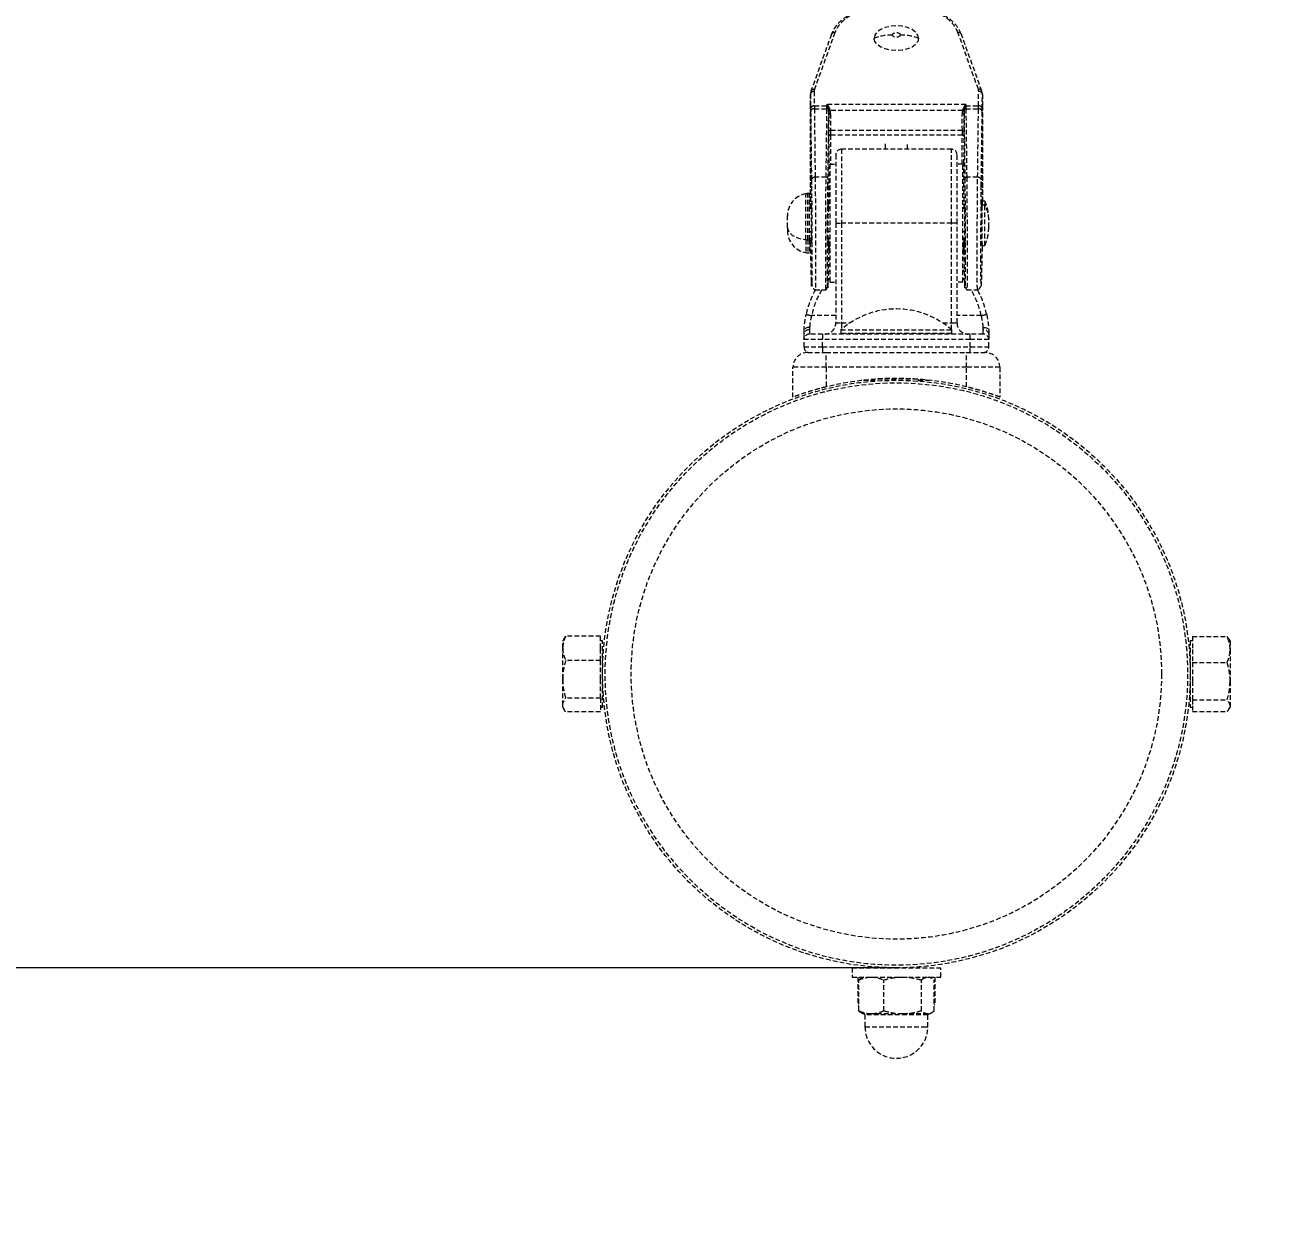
# Model space of a CAD drawing. Header units: millimetres. Extents: x -4197 to 3701, y -3900 to 3375.
# Drawn here: x -37.1 to 300.4, y -1605.7 to -1278.5 of the extents above; entities that cross this region are included whole.
import ezdxf

# ---------------------------------------------------------------- set-up
doc = ezdxf.new("R2010")
doc.units = ezdxf.units.MM
doc.linetypes.add('HIDDEN', pattern=[1.905, 1.27, -0.635])
for name, color, linetype in [('DIKOM_ЗОНА', 80, 'Continuous'), ('DIKOM_ОБЪЕКТ', 7, 'Continuous'), ('DIKOM_РАЗМЕР_ЗОНА', 7, 'Continuous'), ('DIKOM_РАЗМЕР_ОБЪЕКТА', 7, 'Continuous')]:
    doc.layers.add(name, color=color, linetype=linetype)
doc.styles.add('style1', font='arialbd.ttf', dxfattribs={"width": 0.8})
doc.dimstyles.new('1-50', dxfattribs={"dimtxt": 300, "dimasz": 200, "dimexe": 100, "dimexo": 0, "dimgap": 100, "dimtad": 1, "dimtxsty": 'style1', "dimcen": 200, "dimclrd": 7, "dimclre": 7, "dimclrt": 7, "dimadec": 1, "dimazin": 2, "dimtfac": 1, "dimtmove": 0, "dimatfit": 2, "dimfxl": 0, "dimlwd": 25, "dimlwe": 18, "dimarcsym": 0})

# ---------------------------------------------------------------- blocks, each defined once
blk = doc.blocks.new('*D0')
at = {"layer": 'Defpoints', "color": 0, "transparency": 16777216}
for p in [(-3303.28, 145.88), (3700.72, 145.88), (-3303.28, -3799.98)]:
    blk.add_point(p, dxfattribs=at)
at = {"layer": 'DIKOM_РАЗМЕР_ЗОНА', "color": 7, "lineweight": 18, "transparency": 16777216}
for p, q in [((-3303.28, 145.88), (-3303.28, -3899.98)), ((3700.72, 145.88), (3700.72, -3899.98))]:
    blk.add_line(p, q, dxfattribs=at)
at = {"layer": 'DIKOM_РАЗМЕР_ЗОНА', "color": 7, "lineweight": 25, "transparency": 16777216}
blk.add_line((3500.72, -3799.98), (-3103.28, -3799.98), dxfattribs=at)
at = {"layer": 'DIKOM_РАЗМЕР_ЗОНА', "color": 7, "transparency": 16777216}
for points in [[(-3103.28, -3766.65), (-3103.28, -3833.31), (-3303.28, -3799.98)], [(3500.72, -3766.65), (3500.72, -3833.31), (3700.72, -3799.98)]]:
    blk.add_solid(points, dxfattribs=at)
at = {"layer": 'DIKOM_РАЗМЕР_ЗОНА', "color": 7, "transparency": 16777216, "insert": (198.72, -3521.28), "char_height": 300, "attachment_point": 5, "style": 'style1'}
blk.add_mtext('{\\fArial|b0|i0|c204|p34;\\H1.16667x;7005}', dxfattribs=at)
blk = doc.blocks.new('*D1')
at = {"layer": 'Defpoints', "color": 0, "transparency": 16777216}
for p in [(-283.75, 193.76), (681.19, 193.76), (-283.75, -2258.89)]:
    blk.add_point(p, dxfattribs=at)
at = {"layer": 'DIKOM_РАЗМЕР_ОБЪЕКТА', "color": 7, "lineweight": 18, "transparency": 16777216}
for p, q in [((-283.75, 193.76), (-283.75, -2358.89)), ((681.19, 193.76), (681.19, -2358.89))]:
    blk.add_line(p, q, dxfattribs=at)
at = {"layer": 'DIKOM_РАЗМЕР_ОБЪЕКТА', "color": 7, "lineweight": 25, "transparency": 16777216}
blk.add_line((481.19, -2258.89), (-83.75, -2258.89), dxfattribs=at)
at = {"layer": 'DIKOM_РАЗМЕР_ОБЪЕКТА', "color": 7, "transparency": 16777216}
for points in [[(-83.75, -2225.56), (-83.75, -2292.22), (-283.75, -2258.89)], [(481.19, -2225.56), (481.19, -2292.22), (681.19, -2258.89)]]:
    blk.add_solid(points, dxfattribs=at)
at = {"layer": 'DIKOM_РАЗМЕР_ОБЪЕКТА', "color": 7, "transparency": 16777216, "insert": (198.72, -1980.19), "char_height": 300, "attachment_point": 5, "style": 'style1'}
blk.add_mtext('{\\fArial|b0|i0|c204|p34;\\H1.16667x;965}', dxfattribs=at)
blk = doc.blocks.new('*D2')
at = {"layer": 'Defpoints', "color": 0, "transparency": 16777216}
for p in [(-934.08, 1825.38), (198.72, 1825.38), (198.72, -1533.62)]:
    blk.add_point(p, dxfattribs=at)
at = {"layer": 'DIKOM_РАЗМЕР_ОБЪЕКТА', "color": 7, "lineweight": 18, "transparency": 16777216}
for p, q in [((198.72, 1825.38), (-1034.08, 1825.38)), ((198.72, -1533.62), (-1034.08, -1533.62))]:
    blk.add_line(p, q, dxfattribs=at)
at = {"layer": 'DIKOM_РАЗМЕР_ОБЪЕКТА', "color": 7, "lineweight": 25, "transparency": 16777216}
blk.add_line((-934.08, -1333.62), (-934.08, 1625.38), dxfattribs=at)
at = {"layer": 'DIKOM_РАЗМЕР_ОБЪЕКТА', "color": 7, "transparency": 16777216}
for points in [[(-967.42, 1625.38), (-900.75, 1625.38), (-934.08, 1825.38)], [(-967.42, -1333.62), (-900.75, -1333.62), (-934.08, -1533.62)]]:
    blk.add_solid(points, dxfattribs=at)
at = {"layer": 'DIKOM_РАЗМЕР_ОБЪЕКТА', "color": 7, "transparency": 16777216, "insert": (-1212.9, 33.6), "char_height": 300, "attachment_point": 5, "rotation": 90, "style": 'style1'}
blk.add_mtext('{\\fArial|b0|i0|c204|p34;\\H1.16667x;3360}', dxfattribs=at)
blk = doc.blocks.new('*D3')
at = {"layer": 'Defpoints', "color": 0, "transparency": 16777216}
for p in [(-3721.93, 3375.38), (198.72, 3375.38), (198.72, -3083.62)]:
    blk.add_point(p, dxfattribs=at)
at = {"layer": 'DIKOM_РАЗМЕР_ЗОНА', "color": 7, "lineweight": 18, "transparency": 16777216}
for p, q in [((198.72, 3375.38), (-3821.93, 3375.38)), ((198.72, -3083.62), (-3821.93, -3083.62))]:
    blk.add_line(p, q, dxfattribs=at)
at = {"layer": 'DIKOM_РАЗМЕР_ЗОНА', "color": 7, "lineweight": 25, "transparency": 16777216}
blk.add_line((-3721.93, -2883.62), (-3721.93, 3175.38), dxfattribs=at)
at = {"layer": 'DIKOM_РАЗМЕР_ЗОНА', "color": 7, "transparency": 16777216}
for points in [[(-3755.26, 3175.38), (-3688.6, 3175.38), (-3721.93, 3375.38)], [(-3755.26, -2883.62), (-3688.6, -2883.62), (-3721.93, -3083.62)]]:
    blk.add_solid(points, dxfattribs=at)
at = {"layer": 'DIKOM_РАЗМЕР_ЗОНА', "color": 7, "transparency": 16777216, "insert": (-4000.63, 193.17), "char_height": 300, "attachment_point": 5, "rotation": 90, "style": 'style1'}
blk.add_mtext('{\\fArial|b0|i0|c204|p34;\\H1.16667x;6460}', dxfattribs=at)

msp = doc.modelspace()

# ---------------------------------------------------------------- linework, layer by layer
at = {"layer": 'DIKOM_ЗОНА', "color": 3, "lineweight": 15}
msp.add_arc((198.719, -1454.115), 1629.5, 182.960949, 357.039051, dxfattribs=at)
at = {"layer": 'DIKOM_ОБЪЕКТ', "color": 7, "linetype": 'HIDDEN', "lineweight": 15}
for p, q in [((181.119, -1281.02), (175.609, -1296.366)), ((182.06, -1280.534), (176.55, -1295.88)), ((192.719, -1282.448), (192.719, -1282.059)), ((204.719, -1282.448), (204.719, -1282.059)), ((220.889, -1295.88), (215.378, -1280.534)), ((221.83, -1296.366), (216.319, -1281.02)), ((175.461, -1297.108), (175.45, -1297.298)), ((175.45, -1300.216), (175.45, -1297.298)), ((175.45, -1297.298), (175.509, -1301.167)), ((175.693, -1296.206), (175.455, -1297.126)), ((176.45, -1296.469), (176.509, -1300.338)), ((220.929, -1300.338), (220.989, -1296.469)), ((221.983, -1297.126), (221.746, -1296.206)), ((221.929, -1301.167), (221.989, -1297.298)), ((221.989, -1297.298), (221.971, -1297.106)), ((221.989, -1297.298), (221.989, -1300.216)), ((175.45, -1300.216), (175.451, -1300.307)), ((175.45, -1300.222), (175.451, -1300.299)), ((175.451, -1300.295), (175.451, -1300.305)), ((175.451, -1300.295), (175.451, -1300.299)), ((175.451, -1300.299), (175.451, -1300.307)), ((175.451, -1300.305), (175.451, -1300.306)), ((175.451, -1300.306), (175.451, -1328.037)), ((175.451, -1300.306), (175.451, -1300.307)), ((175.451, -1328.037), (175.451, -1300.307)), ((175.518, -1301.837), (175.737, -1320.389)), ((176.509, -1300.338), (179.929, -1300.338)), ((176.518, -1301.142), (176.737, -1319.694)), ((176.518, -1301.142), (179.919, -1301.142)), ((179.701, -1319.694), (179.919, -1301.142)), ((179.929, -1300.338), (179.935, -1299.997)), ((180.25, -1300.328), (179.935, -1299.997)), ((217.504, -1299.997), (179.935, -1299.997)), ((180.089, -1300.361), (179.935, -1299.997)), ((180.201, -1320.041), (180.409, -1302.358)), ((180.409, -1302.358), (180.37, -1301.635)), ((180.409, -1302.358), (180.378, -1306.872)), ((180.409, -1302.268), (180.444, -1302.414)), ((180.723, -1301.28), (180.427, -1300.588)), ((216.614, -1301.633), (180.824, -1301.633)), ((180.909, -1302.5), (180.878, -1307.013)), ((216.561, -1307.013), (216.529, -1302.5)), ((217.011, -1300.588), (216.715, -1301.28)), ((216.995, -1302.414), (217.029, -1302.267)), ((217.068, -1301.635), (217.029, -1302.358)), ((217.061, -1306.872), (217.029, -1302.358)), ((217.029, -1302.358), (217.238, -1320.041)), ((217.262, -1300.614), (217.117, -1301.285)), ((217.504, -1299.997), (217.189, -1300.328)), ((217.504, -1299.997), (217.349, -1300.361)), ((217.504, -1299.997), (217.509, -1300.338)), ((217.509, -1300.338), (220.929, -1300.338)), ((217.519, -1301.142), (217.738, -1319.694)), ((217.519, -1301.142), (220.92, -1301.142)), ((220.702, -1319.694), (220.92, -1301.142)), ((221.702, -1320.389), (221.92, -1301.837)), ((221.987, -1300.307), (221.989, -1300.216)), ((221.987, -1300.305), (221.988, -1300.295)), ((221.987, -1300.307), (221.988, -1300.295)), ((221.987, -1300.306), (221.987, -1300.305)), ((221.987, -1300.307), (221.987, -1300.306)), ((221.987, -1300.307), (221.987, -1326.115)), ((221.988, -1300.299), (221.989, -1300.222)), ((221.988, -1326.115), (221.988, -1300.306)), ((180.374, -1308.559), (180.376, -1308.748)), ((216.562, -1308.264), (180.876, -1308.264)), ((216.561, -1307.013), (180.878, -1307.013)), ((217.062, -1308.748), (217.065, -1308.456)), ((213.619, -1312.115), (183.819, -1312.115)), ((183.819, -1312.115), (183.819, -1332.115)), ((195.719, -1310.68), (195.719, -1312.115)), ((201.719, -1312.115), (201.719, -1310.68)), ((213.619, -1332.115), (213.619, -1312.115)), ((182.319, -1313.615), (182.319, -1332.115)), ((215.119, -1332.115), (215.119, -1313.615)), ((180.719, -1316.115), (182.319, -1316.115)), ((180.719, -1316.115), (180.719, -1348.115)), ((216.719, -1316.115), (215.119, -1316.115)), ((216.719, -1348.115), (216.719, -1316.115)), ((175.737, -1320.389), (175.755, -1322.135)), ((179.701, -1319.694), (176.737, -1319.694)), ((180.179, -1322.161), (180.201, -1320.041)), ((217.238, -1320.041), (217.26, -1322.162)), ((220.702, -1319.694), (217.738, -1319.694)), ((221.684, -1322.077), (221.702, -1320.389)), ((174.209, -1336.563), (174.209, -1324.16)), ((175.219, -1324.115), (174.719, -1324.115)), ((174.719, -1336.589), (174.719, -1324.115)), ((175.219, -1336.589), (175.219, -1324.115)), ((222.675, -1326.115), (221.933, -1326.115)), ((221.933, -1326.115), (221.933, -1327.141)), ((222.675, -1326.115), (222.675, -1327.141)), ((180.719, -1328.115), (180.229, -1328.115)), ((180.277, -1328.115), (180.273, -1327.46)), ((217.209, -1328.115), (216.719, -1328.115)), ((217.166, -1327.534), (217.161, -1328.115)), ((217.169, -1327.087), (217.166, -1327.534)), ((221.728, -1328.056), (221.933, -1327.755)), ((221.933, -1326.856), (221.742, -1327.194)), ((221.773, -1327.139), (221.767, -1326.716)), ((221.933, -1327.141), (222.675, -1327.141)), ((221.933, -1338.115), (221.933, -1327.141)), ((222.675, -1338.115), (222.675, -1327.141)), ((169.219, -1333.233), (169.219, -1330.115)), ((182.319, -1332.115), (183.819, -1332.115)), ((182.319, -1332.115), (182.319, -1359.115)), ((183.819, -1332.115), (183.819, -1359.115)), ((213.619, -1332.115), (183.819, -1332.115)), ((215.119, -1332.115), (213.619, -1332.115)), ((213.619, -1359.115), (213.619, -1332.115)), ((215.119, -1359.115), (215.119, -1332.115)), ((223.719, -1331.015), (223.719, -1331.189)), ((223.719, -1333.208), (223.719, -1331.189)), ((169.219, -1333.233), (169.219, -1334.115)), ((175.509, -1337.993), (175.481, -1336.176)), ((175.699, -1336.213), (175.705, -1336.677)), ((180.189, -1334.352), (180.719, -1334.352)), ((180.19, -1336.115), (180.719, -1336.115)), ((180.234, -1336.469), (180.238, -1336.115)), ((180.382, -1336.129), (180.376, -1337.19)), ((216.719, -1334.352), (217.25, -1334.352)), ((216.719, -1336.115), (217.249, -1336.115)), ((217.062, -1337.19), (217.056, -1336.121)), ((217.2, -1336.115), (217.205, -1336.469)), ((174.209, -1336.563), (174.209, -1340.07)), ((174.719, -1336.589), (175.219, -1336.589)), ((174.719, -1336.589), (174.719, -1340.115)), ((175.219, -1336.589), (175.219, -1340.115)), ((175.737, -1347.922), (175.518, -1338.471)), ((175.705, -1336.677), (175.723, -1337.507)), ((180.409, -1339.376), (180.201, -1348.385)), ((180.225, -1336.933), (180.234, -1336.469)), ((180.378, -1338.901), (180.409, -1339.376)), ((217.029, -1339.376), (217.061, -1338.901)), ((217.238, -1348.385), (217.029, -1339.376)), ((217.205, -1336.469), (217.213, -1336.835)), ((217.213, -1336.835), (217.225, -1337.307)), ((221.692, -1336.949), (221.933, -1337.374)), ((221.92, -1338.471), (221.702, -1347.922)), ((221.715, -1337.502), (221.726, -1337.009)), ((221.933, -1337.73), (221.929, -1337.993)), ((221.933, -1338.115), (222.675, -1338.115)), ((174.719, -1340.115), (175.219, -1340.115)), ((180.719, -1344.766), (180.274, -1345.24)), ((217.165, -1345.24), (216.719, -1344.766)), ((180.218, -1347.625), (180.719, -1347.007)), ((180.719, -1348.115), (182.319, -1348.115)), ((216.719, -1348.115), (215.119, -1348.115)), ((216.719, -1347.007), (217.22, -1347.625)), ((176.733, -1350.115), (179.705, -1350.115)), ((217.733, -1350.115), (220.705, -1350.115)), ((182.319, -1357.115), (175.758, -1357.115)), ((182.319, -1359.115), (183.819, -1359.115)), ((183.819, -1359.115), (183.819, -1360.899)), ((183.819, -1359.115), (186.155, -1359.115)), ((211.284, -1359.115), (213.619, -1359.115)), ((213.619, -1359.115), (215.119, -1359.115)), ((213.619, -1360.899), (213.619, -1359.115)), ((221.681, -1357.115), (215.119, -1357.115)), ((173.719, -1363.615), (173.719, -1362.115)), ((175.234, -1360.31), (175.219, -1360.961)), ((175.219, -1360.961), (175.219, -1362.115)), ((178.719, -1362.115), (175.219, -1362.115)), ((178.719, -1362.115), (178.719, -1363.615)), ((218.719, -1362.115), (178.719, -1362.115)), ((183.719, -1360.986), (183.719, -1361.915)), ((183.719, -1360.986), (213.719, -1360.986)), ((183.719, -1361.915), (183.919, -1362.115)), ((183.719, -1361.915), (213.719, -1361.915)), ((183.819, -1362.015), (183.819, -1362.115)), ((213.519, -1362.115), (213.719, -1361.915)), ((213.619, -1362.115), (213.619, -1362.015)), ((213.719, -1361.915), (213.719, -1360.986)), ((218.719, -1363.615), (218.719, -1362.115)), ((222.219, -1362.115), (218.719, -1362.115)), ((222.219, -1360.961), (222.204, -1360.31)), ((222.219, -1362.115), (222.219, -1360.961)), ((223.703, -1361.214), (223.719, -1362.115)), ((223.719, -1362.115), (223.719, -1363.615)), ((178.719, -1363.615), (173.719, -1363.615)), ((173.719, -1365.615), (173.719, -1363.615)), ((173.719, -1365.615), (178.719, -1365.615)), ((178.719, -1365.615), (178.719, -1363.615)), ((218.719, -1363.615), (178.719, -1363.615)), ((178.719, -1365.615), (218.719, -1365.615)), ((178.719, -1365.615), (178.719, -1367.115)), ((218.719, -1365.615), (218.719, -1363.615)), ((223.719, -1363.615), (218.719, -1363.615)), ((218.719, -1367.115), (218.719, -1365.615)), ((218.719, -1365.615), (223.719, -1365.615)), ((223.719, -1365.615), (223.719, -1363.615)), ((174.719, -1367.115), (179.719, -1367.115)), ((179.719, -1371.115), (179.719, -1367.115)), ((179.719, -1367.115), (217.719, -1367.115)), ((217.719, -1371.115), (217.719, -1367.115)), ((217.719, -1367.115), (222.719, -1367.115)), ((170.719, -1379.175), (170.719, -1371.115)), ((179.719, -1371.115), (170.719, -1371.115)), ((217.719, -1371.115), (179.719, -1371.115)), ((179.719, -1371.115), (179.719, -1376.404)), ((217.719, -1376.404), (217.719, -1371.115)), ((226.719, -1371.115), (217.719, -1371.115)), ((226.719, -1371.115), (226.719, -1379.175)), ((189.789, -1374.615), (192.719, -1374.615)), ((192.719, -1374.34), (192.719, -1374.842)), ((204.373, -1374.315), (193.066, -1374.315)), ((204.719, -1374.842), (204.719, -1374.34)), ((204.719, -1374.615), (207.298, -1374.615)), ((207.298, -1374.615), (207.65, -1374.615)), ((108.868, -1444.502), (109.223, -1443.856)), ((118.619, -1443.856), (109.223, -1443.856)), ((118.619, -1447.139), (118.619, -1443.856)), ((278.819, -1443.966), (278.819, -1447.471)), ((278.819, -1443.966), (288.215, -1443.966)), ((288.682, -1444.686), (288.215, -1443.966)), ((108.782, -1444.487), (108.419, -1445.115)), ((108.419, -1447.139), (108.419, -1445.115)), ((108.419, -1455.552), (108.419, -1447.139)), ((119.219, -1445.115), (118.619, -1445.115)), ((118.619, -1450.423), (118.619, -1447.139)), ((119.219, -1463.115), (119.219, -1445.115)), ((119.506, -1447.365), (119.499, -1447.365)), ((277.933, -1447.365), (277.932, -1447.365)), ((278.819, -1445.115), (278.219, -1445.115)), ((278.219, -1445.115), (278.219, -1462.695)), ((278.819, -1447.471), (278.819, -1450.976)), ((289.019, -1445.115), (288.765, -1444.674)), ((289.019, -1445.115), (289.019, -1447.471)), ((289.019, -1447.471), (289.019, -1456.051)), ((118.619, -1450.423), (109.223, -1450.423)), ((118.619, -1455.552), (118.619, -1450.423)), ((119.446, -1448.115), (119.219, -1448.115)), ((278.219, -1448.115), (277.992, -1448.115)), ((278.819, -1450.976), (278.819, -1456.051)), ((278.819, -1450.976), (288.215, -1450.976)), ((108.419, -1462.528), (108.419, -1455.552)), ((118.619, -1460.682), (118.619, -1455.552)), ((278.819, -1456.051), (278.819, -1461.125)), ((289.019, -1456.051), (289.019, -1462.695)), ((118.619, -1460.682), (109.223, -1460.682)), ((118.619, -1460.682), (118.619, -1462.528)), ((119.219, -1460.115), (119.446, -1460.115)), ((119.506, -1460.865), (119.506, -1460.865)), ((277.932, -1460.865), (277.939, -1460.865)), ((277.992, -1460.115), (278.219, -1460.115)), ((278.819, -1461.125), (288.215, -1461.125)), ((278.819, -1461.125), (278.819, -1462.695)), ((108.419, -1463.115), (108.419, -1462.528)), ((108.419, -1463.115), (108.782, -1463.743)), ((118.619, -1464.374), (109.223, -1464.374)), ((118.619, -1462.528), (118.619, -1464.374)), ((118.619, -1463.115), (119.219, -1463.115)), ((278.219, -1462.695), (278.219, -1463.115)), ((278.219, -1463.115), (278.819, -1463.115)), ((278.819, -1462.695), (278.819, -1464.264)), ((278.819, -1464.264), (288.215, -1464.264)), ((288.765, -1463.556), (289.019, -1463.115)), ((289.019, -1462.695), (289.019, -1463.115)), ((186.719, -1533.615), (186.719, -1536.115)), ((186.719, -1533.615), (210.719, -1533.615)), ((191.969, -1533.328), (191.969, -1533.335)), ((192.719, -1533.388), (192.719, -1533.615)), ((204.719, -1533.615), (204.719, -1533.388)), ((205.469, -1533.328), (205.469, -1533.328)), ((210.719, -1536.115), (210.719, -1533.615)), ((186.719, -1536.115), (210.719, -1536.115)), ((188.327, -1536.115), (188.327, -1543.611)), ((188.511, -1545.311), (188.511, -1536.919)), ((189.719, -1536.115), (189.189, -1536.421)), ((195.301, -1545.311), (195.301, -1536.919)), ((205.509, -1545.311), (205.509, -1536.919)), ((208.25, -1536.421), (207.719, -1536.115)), ((208.928, -1545.311), (208.928, -1536.919)), ((209.111, -1536.115), (209.111, -1543.611)), ((188.327, -1543.611), (188.511, -1543.694)), ((188.374, -1543.638), (188.511, -1543.717)), ((209.111, -1543.611), (208.928, -1543.708)), ((208.928, -1543.717), (209.065, -1543.638)), ((189.189, -1545.809), (189.719, -1546.115)), ((191.906, -1546.115), (189.719, -1546.115)), ((190.219, -1546.365), (190.219, -1549.615)), ((207.219, -1546.365), (190.219, -1546.365)), ((200.405, -1546.115), (191.906, -1546.115)), ((207.218, -1546.115), (200.405, -1546.115)), ((207.218, -1546.115), (207.719, -1546.115)), ((207.219, -1549.615), (207.219, -1546.365)), ((207.719, -1546.115), (208.25, -1545.809)), ((190.219, -1549.615), (206.746, -1549.615)), ((206.746, -1549.615), (207.219, -1549.615))]:
    msp.add_line(p, q, dxfattribs=at)
at = {"layer": 'DIKOM_ОБЪЕКТ', "color": 7, "linetype": 'HIDDEN', "lineweight": 15, "flags": 128}
for points in [[(204.719, -1282.059), (204.515, -1281.19), (203.915, -1280.381), (202.962, -1279.686), (201.719, -1279.153), (200.272, -1278.818), (198.719, -1278.703), (197.166, -1278.818), (195.719, -1279.153), (194.477, -1279.686), (193.523, -1280.381), (192.924, -1281.19), (192.719, -1282.059)], [(181.119, -1281.02), (181.154, -1280.939), (181.202, -1280.861)], [(204.719, -1282.059), (204.515, -1282.927), (203.915, -1283.736), (202.962, -1284.431), (201.719, -1284.964), (200.272, -1285.299), (198.719, -1285.414), (197.166, -1285.299), (195.719, -1284.964), (194.477, -1284.431), (193.523, -1283.736), (192.924, -1282.927), (192.719, -1282.059)], [(199.836, -1281.193), (199.751, -1280.954), (199.509, -1280.751), (199.147, -1280.616), (198.719, -1280.568), (198.292, -1280.616), (197.93, -1280.751), (197.687, -1280.954), (197.602, -1281.193)], [(199.836, -1281.193), (199.751, -1281.432), (199.509, -1281.634), (199.147, -1281.77), (198.719, -1281.817), (198.292, -1281.77), (197.93, -1281.634), (197.687, -1281.432), (197.602, -1281.193)], [(216.319, -1281.02), (216.284, -1280.939), (216.236, -1280.861)], [(175.609, -1296.366), (175.644, -1296.286), (175.692, -1296.207)], [(221.83, -1296.366), (221.795, -1296.286), (221.747, -1296.207)], [(169.219, -1333.233), (169.311, -1333.82), (169.583, -1334.389), (170.028, -1334.923), (170.632, -1335.406), (171.376, -1335.822), (172.238, -1336.161), (173.192, -1336.41), (174.209, -1336.563)], [(175.719, -1334.352), (175.622, -1334.357), (175.528, -1334.373), (175.441, -1334.399), (175.366, -1334.434), (175.303, -1334.476), (175.257, -1334.524), (175.229, -1334.577), (175.219, -1334.631)], [(175.234, -1360.31), (174.946, -1360.322), (174.669, -1360.369), (174.412, -1360.449), (174.187, -1360.56), (174, -1360.698), (173.859, -1360.857), (173.77, -1361.031), (173.735, -1361.214)], [(222.204, -1360.31), (222.492, -1360.322), (222.77, -1360.369), (223.026, -1360.449), (223.252, -1360.56), (223.439, -1360.698), (223.579, -1360.857), (223.668, -1361.031), (223.703, -1361.214)]]:
    msp.add_lwpolyline(points, dxfattribs=at)
at = {"layer": 'DIKOM_ОБЪЕКТ', "color": 7, "linetype": 'HIDDEN', "lineweight": 15}
for radius in [79.5, 78.802, 71.749]:
    msp.add_circle((198.719, -1454.115), radius, dxfattribs=at)
for centre, radius, start, end in [((181.907, -1281.421), 0.9, 80.19768, 141.53307), ((197.576, -1295.243), 14.051, 89.89055, 110.22048), ((199.863, -1295.243), 14.051, 69.77952, 90.10945), ((215.531, -1281.421), 0.9, 38.47212, 99.80202), ((176.375, -1297.397), 0.93, 85.38149, 173.93853), ((176.396, -1296.767), 0.9, 80.19666, 141.55037), ((221.042, -1296.767), 0.9, 38.44969, 99.80333), ((221.064, -1297.397), 0.93, 6.06147, 94.61851), ((176.434, -1301.265), 0.93, 85.38149, 173.93853), ((176.394, -1302.03), 0.897, 82.0237, 167.57323), ((179.934, -1301.741), 0.599, 49.6728, 91.35533), ((179.927, -1300.937), 0.599, 74.23724, 89.76358), ((180.058, -1299.799), 0.563, 273.16912, 289.87896), ((180.24, -1300), 0.617, 264.1258, 287.65527), ((180.514, -1300.542), 0.767, 255.48506, 285.83712), ((180.593, -1300.795), 0.869, 255.1142, 285.40736), ((180.798, -1301.938), 0.573, 227.1748, 281.13893), ((216.845, -1300.795), 0.869, 254.59268, 284.88584), ((216.925, -1300.542), 0.767, 254.16288, 284.51493), ((217.199, -1300), 0.617, 252.34477, 275.8742), ((217.505, -1301.741), 0.599, 88.64467, 130.3272), ((217.38, -1299.799), 0.563, 250.12107, 266.83091), ((217.512, -1300.937), 0.599, 90.23642, 105.76276), ((221.045, -1302.03), 0.897, 12.42677, 97.9763), ((221.004, -1301.265), 0.93, 6.06147, 94.61851), ((180.87, -1308.758), 0.494, 89.2952, 178.78216), ((180.767, -1306.451), 0.573, 227.17535, 281.13801), ((216.671, -1306.451), 0.573, 258.86199, 312.82465), ((216.568, -1308.758), 0.494, 1.21784, 90.7048), ((183.819, -1313.615), 1.5, 90, 180), ((213.619, -1313.615), 1.5, 0, 90), ((176.612, -1320.582), 0.897, 82.0237, 167.57323), ((179.763, -1320.138), 0.448, 12.42677, 97.9763), ((217.675, -1320.138), 0.448, 82.0237, 167.57323), ((220.826, -1320.582), 0.897, 12.42677, 97.9763), ((175.268, -1330.115), 6.048, 100.0808, 180), ((174.719, -1327.031), 2.916, 90, 100.0808), ((175.719, -1327.615), 0.5, 180, 270), ((215.226, -1331.222), 8.493, 0.21839, 28.71557), ((175.268, -1334.115), 6.048, 180, 259.9192), ((175.719, -1336.615), 0.5, 90, 180), ((174.718, -1331.424), 5.164, 264.34095, 270.01192), ((180.655, -1336.707), 0.558, 240.07136, 276.65263), ((180.876, -1338.904), 0.498, 108.30656, 179.58918), ((180.907, -1339.38), 0.498, 112.18947, 179.56435), ((180.813, -1339.448), 0.476, 101.42572, 116.40063), ((216.784, -1336.707), 0.558, 263.34737, 299.92864), ((216.563, -1338.904), 0.498, 0.41082, 71.69344), ((216.531, -1339.38), 0.498, 0.40507, 67.84185), ((216.625, -1339.448), 0.476, 63.60039, 78.57432), ((174.719, -1337.2), 2.916, 259.9192, 270), ((198.719, -1362.115), 25, 151.3146, 167.71413), ((198.719, -1362.115), 23.5, 149.29364, 167.71538), ((198.719, -1362.115), 23.5, 12.2845, 30.70636), ((198.719, -1362.115), 25, 12.28493, 28.6854), ((198.719, -1377.988), 22.673, 48.57879, 131.42121), ((179.319, -1359.115), 3, 270, 0), ((218.119, -1359.115), 3, 180, 270), ((175.066, -1362.314), 1.362, 83.54328, 171.5939), ((175.219, -1363.615), 1.5, 90, 180), ((222.372, -1362.314), 1.362, 8.4061, 96.45672), ((222.219, -1363.615), 1.5, 0, 90), ((175.219, -1365.615), 1.5, 180, 270), ((222.219, -1365.615), 1.5, 270, 0), ((174.719, -1371.115), 4, 90, 180), ((222.719, -1371.115), 4, 0, 90), ((198.719, -1454.115), 80, 76.26096, 103.73904), ((189.969, -1546.365), 0.25, 0, 90), ((207.469, -1546.365), 0.25, 90, 180), ((198.719, -1549.615), 8.5, 180, 0)]:
    msp.add_arc(centre, radius, start, end, dxfattribs=at)
for points, knots in [([(216.236, -1280.861), (215.845, -1280.069), (215.107, -1278.577), (213.084, -1276.723), (210.874, -1275.334), (208.67, -1274.354), (206.579, -1273.672), (203.89, -1273.032), (200.359, -1272.595), (196.652, -1272.658), (193.509, -1273.06), (190.792, -1273.663), (187.889, -1274.674), (185.036, -1276.188), (183.049, -1277.881), (181.804, -1279.496), (181.406, -1280.398), (181.203, -1280.861)], [0, 0, 0, 0, 0.0866086, 0.1632053, 0.2298651, 0.2866686, 0.3338697, 0.3779384, 0.4661958, 0.5548959, 0.6049765, 0.6645967, 0.7338127, 0.8126984, 0.9013288, 0.9494234, 1, 1, 1, 1]), ([(215.378, -1280.534), (215.076, -1279.891), (214.492, -1278.649), (212.831, -1276.985), (210.9, -1275.668), (208.675, -1274.596), (206.031, -1273.69), (202.558, -1272.98), (198.539, -1272.729), (194.68, -1273.022), (191.522, -1273.673), (189.07, -1274.48), (187.091, -1275.383), (185.421, -1276.4), (184.008, -1277.563), (182.787, -1278.936), (182.316, -1279.971), (182.06, -1280.534)], [0, 0, 0, 0, 0.075504, 0.1458247, 0.2155916, 0.2694555, 0.3334939, 0.4139574, 0.5056649, 0.59146, 0.6627492, 0.7210612, 0.7736307, 0.8260642, 0.878632, 0.9339946, 1, 1, 1, 1]), ([(176.55, -1295.88), (176.515, -1295.994), (176.456, -1296.189), (176.451, -1296.387), (176.45, -1296.469)], [0, 0, 0, 0, 0.5848169, 1, 1, 1, 1]), ([(220.989, -1296.469), (220.984, -1296.354), (220.977, -1296.156), (220.915, -1295.961), (220.889, -1295.88)], [0, 0, 0, 0, 0.5851124, 1, 1, 1, 1]), ([(175.509, -1301.167), (175.511, -1301.287), (175.514, -1301.491), (175.517, -1301.736), (175.518, -1301.837)], [0, 0, 0, 0, 0.5852997, 1, 1, 1, 1]), ([(176.509, -1300.338), (176.511, -1300.482), (176.514, -1300.727), (176.517, -1301.021), (176.518, -1301.142)], [0, 0, 0, 0, 0.58529134, 1, 1, 1, 1]), ([(179.919, -1301.142), (179.921, -1300.979), (179.924, -1300.687), (179.928, -1300.445), (179.929, -1300.338)], [0, 0, 0, 0, 0.5600379, 1, 1, 1, 1]), ([(180.177, -1300.614), (180.162, -1300.566), (180.136, -1300.478), (180.104, -1300.397), (180.089, -1300.361)], [0, 0, 0, 0, 0.5524218, 1, 1, 1, 1]), ([(180.321, -1301.285), (180.303, -1301.176), (180.27, -1300.986), (180.219, -1300.767), (180.188, -1300.655), (180.177, -1300.614)], [0, 0, 0, 0, 0.4551925, 0.798449, 1, 1, 1, 1]), ([(180.427, -1300.588), (180.397, -1300.538), (180.343, -1300.446), (180.279, -1300.365), (180.25, -1300.328)], [0, 0, 0, 0, 0.5475596, 1, 1, 1, 1]), ([(180.37, -1301.635), (180.361, -1301.567), (180.346, -1301.448), (180.329, -1301.333), (180.321, -1301.285)], [0, 0, 0, 0, 0.5737293, 1, 1, 1, 1]), ([(180.824, -1301.633), (180.806, -1301.563), (180.774, -1301.443), (180.738, -1301.329), (180.723, -1301.28)], [0, 0, 0, 0, 0.57719851, 1, 1, 1, 1]), ([(180.909, -1302.5), (180.906, -1302.345), (180.901, -1302.054), (180.849, -1301.767), (180.824, -1301.633)], [0, 0, 0, 0, 0.5329308, 1, 1, 1, 1]), ([(216.614, -1301.633), (216.586, -1301.795), (216.535, -1302.082), (216.531, -1302.373), (216.529, -1302.5)], [0, 0, 0, 0, 0.5636347, 1, 1, 1, 1]), ([(216.715, -1301.28), (216.695, -1301.345), (216.659, -1301.461), (216.628, -1301.581), (216.614, -1301.633)], [0, 0, 0, 0, 0.5685292, 1, 1, 1, 1]), ([(217.189, -1300.328), (217.153, -1300.375), (217.089, -1300.457), (217.035, -1300.549), (217.011, -1300.588)], [0, 0, 0, 0, 0.5722068, 1, 1, 1, 1]), ([(217.117, -1301.285), (217.107, -1301.35), (217.09, -1301.465), (217.075, -1301.584), (217.068, -1301.635)], [0, 0, 0, 0, 0.5720508, 1, 1, 1, 1]), ([(217.349, -1300.361), (217.331, -1300.407), (217.299, -1300.488), (217.273, -1300.576), (217.262, -1300.614)], [0, 0, 0, 0, 0.56764089, 1, 1, 1, 1]), ([(217.509, -1300.338), (217.511, -1300.475), (217.514, -1300.72), (217.518, -1301.013), (217.519, -1301.142)], [0, 0, 0, 0, 0.5597359, 1, 1, 1, 1]), ([(220.92, -1301.142), (220.922, -1300.972), (220.925, -1300.681), (220.928, -1300.439), (220.929, -1300.338)], [0, 0, 0, 0, 0.5838862, 1, 1, 1, 1]), ([(221.92, -1301.837), (221.922, -1301.696), (221.925, -1301.453), (221.928, -1301.251), (221.929, -1301.167)], [0, 0, 0, 0, 0.5838944, 1, 1, 1, 1]), ([(180.378, -1306.872), (180.377, -1307.044), (180.374, -1307.383), (180.373, -1307.872), (180.373, -1308.283), (180.374, -1308.467), (180.374, -1308.559)], [0, 0, 0, 0, 0.2692448, 0.5311571, 0.7650862, 1, 1, 1, 1]), ([(180.376, -1308.748), (180.385, -1309.169), (180.4, -1309.973), (180.417, -1312.016), (180.428, -1314.092), (180.43, -1315.699), (180.431, -1316.294)], [0, 0, 0, 0, 0.2975035, 0.5671398, 0.8400194, 1, 1, 1, 1]), ([(180.878, -1307.013), (180.877, -1307.08), (180.876, -1307.214), (180.874, -1307.42), (180.873, -1307.619), (180.873, -1307.804), (180.873, -1307.966), (180.874, -1308.149), (180.875, -1308.218), (180.876, -1308.264)], [0, 0, 0, 0, 0.12729258, 0.2539724, 0.38004009, 0.5054963, 0.63034169, 0.75457695, 1, 1, 1, 1]), ([(180.876, -1308.264), (180.885, -1308.733), (180.903, -1309.661), (180.92, -1312.129), (180.93, -1314.31), (180.931, -1315.82), (180.931, -1316.115)], [0, 0, 0, 0, 0.3162384, 0.6251308, 0.9266764, 1, 1, 1, 1]), ([(216.507, -1316.115), (216.507, -1315.922), (216.508, -1314.466), (216.518, -1312.292), (216.535, -1309.708), (216.553, -1308.749), (216.562, -1308.264)], [0, 0, 0, 0, 0.0473484, 0.3573668, 0.6749176, 1, 1, 1, 1]), ([(216.562, -1308.264), (216.563, -1308.218), (216.565, -1308.149), (216.565, -1307.966), (216.565, -1307.804), (216.565, -1307.619), (216.564, -1307.42), (216.563, -1307.214), (216.561, -1307.08), (216.561, -1307.013)], [0, 0, 0, 0, 0.2454354, 0.3696738, 0.4945202, 0.6199754, 0.74604, 0.8727147, 1, 1, 1, 1]), ([(217.007, -1316.083), (217.008, -1315.828), (217.009, -1314.766), (217.015, -1313.191), (217.026, -1311.381), (217.041, -1309.801), (217.055, -1309.119), (217.062, -1308.748)], [0, 0, 0, 0, 0.06908402, 0.28738132, 0.50250651, 0.72944142, 1, 1, 1, 1]), ([(217.065, -1308.456), (217.065, -1308.298), (217.066, -1308.008), (217.064, -1307.421), (217.062, -1307.057), (217.061, -1306.872)], [0, 0, 0, 0, 0.3719753, 0.6796009, 1, 1, 1, 1]), ([(180.431, -1316.294), (180.432, -1316.692), (180.435, -1318.058), (180.435, -1320.594), (180.43, -1323.729), (180.425, -1326.177), (180.42, -1327.672), (180.418, -1328.115)], [0, 0, 0, 0, 0.1240812, 0.4255614, 0.6623025, 0.8999951, 1, 1, 1, 1]), ([(217.02, -1328.115), (217.017, -1326.998), (217.009, -1324.559), (217.004, -1321.054), (217.003, -1318.139), (217.006, -1316.615), (217.007, -1316.083)], [0, 0, 0, 0, 0.2497175, 0.5454379, 0.8414229, 1, 1, 1, 1]), ([(175.755, -1322.135), (175.758, -1322.44), (175.772, -1323.705), (175.794, -1326.404), (175.818, -1330.077), (175.837, -1333.95), (175.85, -1337.84), (175.855, -1341.521), (175.851, -1344.636), (175.839, -1346.979), (175.823, -1348.382), (175.804, -1349.056), (175.784, -1349.18), (175.762, -1348.871), (175.745, -1348.252), (175.737, -1347.922)], [0, 0, 0, 0, 0.0269208, 0.1116998, 0.198614, 0.2851135, 0.3745492, 0.4695117, 0.5634827, 0.6514033, 0.7380087, 0.8032107, 0.8677948, 0.9295333, 1, 1, 1, 1]), ([(176.737, -1319.694), (176.745, -1320.526), (176.762, -1322.124), (176.784, -1324.815), (176.802, -1327.426), (176.816, -1329.691), (176.826, -1331.604), (176.833, -1333.222), (176.839, -1334.814), (176.846, -1336.872), (176.851, -1339.326), (176.854, -1342.025), (176.852, -1344.435), (176.846, -1346.517), (176.836, -1348.205), (176.823, -1349.228), (176.811, -1349.782), (176.8, -1350.065), (176.792, -1350.093), (176.788, -1350.107)], [0, 0, 0, 0, 0.0782225, 0.1502242, 0.2160013, 0.2755504, 0.3144997, 0.3530316, 0.3911461, 0.4288433, 0.5029165, 0.5753251, 0.6473272, 0.7208214, 0.7958076, 0.8722857, 0.9131845, 0.9570357, 1, 1, 1, 1]), ([(179.648, -1350.105), (179.642, -1350.068), (179.63, -1349.995), (179.615, -1349.405), (179.604, -1348.623), (179.596, -1347.698), (179.588, -1346.413), (179.583, -1344.677), (179.58, -1342.413), (179.582, -1339.88), (179.588, -1337.106), (179.598, -1334.142), (179.609, -1331.509), (179.622, -1329.264), (179.634, -1327.385), (179.65, -1325.082), (179.672, -1322.376), (179.691, -1320.613), (179.701, -1319.694)], [0, 0, 0, 0, 0.066434, 0.1291744, 0.1781768, 0.2265477, 0.2742871, 0.3446682, 0.413631, 0.4827617, 0.5531962, 0.6249344, 0.6979764, 0.7405591, 0.7862539, 0.8350602, 0.9140405, 1, 1, 1, 1]), ([(180.081, -1342.112), (180.081, -1342.104), (180.079, -1341.126), (180.083, -1338.704), (180.093, -1335.009), (180.11, -1331.43), (180.128, -1328.226), (180.149, -1325.451), (180.166, -1323.385), (180.176, -1322.389), (180.179, -1322.161)], [0, 0, 0, 0, 0.0015234, 0.1832646, 0.3649939, 0.5467793, 0.683469, 0.8195556, 0.958696, 1, 1, 1, 1]), ([(217.26, -1322.162), (217.261, -1322.289), (217.271, -1323.16), (217.287, -1325.07), (217.307, -1327.798), (217.327, -1330.997), (217.343, -1334.576), (217.354, -1338.307), (217.359, -1340.861), (217.357, -1341.957), (217.357, -1342.069)], [0, 0, 0, 0, 0.0230856, 0.1587195, 0.2959444, 0.4327278, 0.6149874, 0.7971149, 0.9792363, 1, 1, 1, 1]), ([(217.738, -1319.694), (217.747, -1320.578), (217.765, -1322.275), (217.789, -1325.148), (217.809, -1327.931), (217.823, -1330.446), (217.834, -1332.689), (217.843, -1334.715), (217.85, -1337), (217.856, -1339.479), (217.858, -1342.047), (217.856, -1344.356), (217.851, -1346.37), (217.841, -1348.028), (217.829, -1349.076), (217.816, -1349.701), (217.804, -1350.001), (217.796, -1350.172), (217.79, -1350.108), (217.79, -1350.104)], [0, 0, 0, 0, 0.0828545, 0.1590318, 0.2285274, 0.2913368, 0.3403414, 0.3887158, 0.4364603, 0.5068516, 0.5758281, 0.6449609, 0.7154019, 0.787151, 0.8602082, 0.9027354, 0.9483696, 0.99711, 1, 1, 1, 1]), ([(220.651, -1350.084), (220.646, -1350.069), (220.635, -1350.038), (220.623, -1349.594), (220.613, -1349.012), (220.606, -1348.379), (220.599, -1347.626), (220.593, -1346.478), (220.587, -1344.792), (220.584, -1342.427), (220.586, -1339.776), (220.593, -1336.872), (220.603, -1333.765), (220.615, -1331.061), (220.628, -1328.825), (220.639, -1327.03), (220.654, -1324.834), (220.675, -1322.259), (220.693, -1320.572), (220.702, -1319.694)], [0, 0, 0, 0, 0.0541783, 0.113733, 0.1526912, 0.191232, 0.2293554, 0.2670615, 0.3411523, 0.4135782, 0.4855181, 0.5589468, 0.6338644, 0.7102707, 0.7511944, 0.7950729, 0.8419058, 0.9176387, 1, 1, 1, 1]), ([(221.586, -1342.165), (221.586, -1342.047), (221.584, -1340.917), (221.588, -1338.274), (221.599, -1334.498), (221.616, -1330.964), (221.635, -1327.837), (221.654, -1325.206), (221.671, -1323.257), (221.681, -1322.319), (221.684, -1322.077)], [0, 0, 0, 0, 0.0222267, 0.2129585, 0.3913905, 0.5673307, 0.69979, 0.8308795, 0.9563129, 1, 1, 1, 1]), ([(223.719, -1331.02), (223.673, -1330.175), (223.58, -1328.475), (222.978, -1326.905), (222.675, -1326.115)], [0, 0, 0, 0, 0.4966045, 1, 1, 1, 1]), ([(175.671, -1326.719), (175.667, -1326.906), (175.661, -1327.159), (175.66, -1327.89), (175.659, -1328.085)], [0, 0, 0, 0, 0.7336797, 1, 1, 1, 1]), ([(175.705, -1327.558), (175.698, -1327.189), (175.689, -1326.641), (175.681, -1326.703), (175.679, -1326.724)], [0, 0, 0, 0, 0.6721925, 1, 1, 1, 1]), ([(175.732, -1337.512), (175.734, -1337.531), (175.742, -1337.593), (175.75, -1336.791), (175.754, -1335.273), (175.75, -1333.225), (175.74, -1331.032), (175.724, -1328.96), (175.711, -1328.023), (175.705, -1327.558)], [0, 0, 0, 0, 0.0729663, 0.2277581, 0.3825409, 0.5373138, 0.6920747, 0.8471179, 1, 1, 1, 1]), ([(180.234, -1327.764), (180.23, -1328.042), (180.222, -1328.594), (180.208, -1330.082), (180.194, -1332.093), (180.187, -1334.278), (180.188, -1335.927), (180.194, -1336.933), (180.201, -1337.373), (180.207, -1337.322), (180.209, -1337.306)], [0, 0, 0, 0, 0.1001018, 0.1986938, 0.3947785, 0.542517, 0.6904372, 0.8310329, 0.9449091, 1, 1, 1, 1]), ([(180.26, -1326.923), (180.257, -1326.914), (180.252, -1326.894), (180.243, -1327.229), (180.236, -1327.6), (180.234, -1327.764)], [0, 0, 0, 0, 0.3157873, 0.6971716, 1, 1, 1, 1]), ([(180.273, -1327.46), (180.273, -1327.411), (180.271, -1327.065), (180.267, -1326.98), (180.264, -1326.908)], [0, 0, 0, 0, 0.1434474, 1, 1, 1, 1]), ([(217.205, -1327.764), (217.198, -1327.363), (217.188, -1326.812), (217.181, -1326.949), (217.179, -1326.986)], [0, 0, 0, 0, 0.7290334, 1, 1, 1, 1]), ([(217.23, -1337.256), (217.233, -1337.259), (217.243, -1337.266), (217.251, -1336.127), (217.251, -1334.43), (217.246, -1332.701), (217.239, -1331.295), (217.23, -1329.976), (217.218, -1328.731), (217.209, -1328.091), (217.205, -1327.764)], [0, 0, 0, 0, 0.1177673, 0.2896125, 0.4613753, 0.5768057, 0.6837254, 0.7731396, 0.8837988, 1, 1, 1, 1]), ([(221.734, -1327.558), (221.727, -1328.029), (221.715, -1328.971), (221.699, -1331.052), (221.688, -1333.244), (221.684, -1335.289), (221.688, -1336.801), (221.697, -1337.597), (221.704, -1337.532), (221.707, -1337.512)], [0, 0, 0, 0, 0.1545192, 0.3092878, 0.4640917, 0.6188863, 0.7736708, 0.9284475, 1, 1, 1, 1]), ([(221.76, -1326.724), (221.757, -1326.704), (221.75, -1326.643), (221.74, -1327.193), (221.734, -1327.558)], [0, 0, 0, 0, 0.3373846, 1, 1, 1, 1]), ([(222.675, -1338.115), (222.978, -1337.325), (223.58, -1335.755), (223.673, -1334.055), (223.719, -1333.21)], [0, 0, 0, 0, 0.5033955, 1, 1, 1, 1]), ([(175.518, -1338.471), (175.516, -1338.391), (175.513, -1338.254), (175.51, -1338.07), (175.509, -1337.993)], [0, 0, 0, 0, 0.5852997, 1, 1, 1, 1]), ([(180.209, -1337.306), (180.211, -1337.314), (180.216, -1337.334), (180.222, -1337.082), (180.225, -1336.933)], [0, 0, 0, 0, 0.4107034, 1, 1, 1, 1]), ([(180.376, -1337.19), (180.375, -1337.366), (180.374, -1337.712), (180.373, -1338.17), (180.373, -1338.455), (180.373, -1338.544), (180.373, -1338.552)], [0, 0, 0, 0, 0.34182075, 0.6743368, 0.97132916, 1, 1, 1, 1]), ([(180.373, -1338.552), (180.374, -1338.635), (180.375, -1338.817), (180.377, -1338.871), (180.378, -1338.901)], [0, 0, 0, 0, 0.45841084, 1, 1, 1, 1]), ([(180.409, -1339.366), (180.421, -1339.29), (180.445, -1339.136), (180.557, -1339.057), (180.615, -1339.016)], [0, 0, 0, 0, 0.4898525, 1, 1, 1, 1]), ([(216.824, -1339.016), (216.881, -1339.057), (216.994, -1339.136), (217.018, -1339.291), (217.029, -1339.366)], [0, 0, 0, 0, 0.5101788, 1, 1, 1, 1]), ([(217.061, -1338.901), (217.062, -1338.862), (217.064, -1338.809), (217.065, -1338.59), (217.065, -1338.534)], [0, 0, 0, 0, 0.7403984, 1, 1, 1, 1]), ([(217.065, -1338.534), (217.065, -1338.444), (217.066, -1338.239), (217.065, -1337.745), (217.063, -1337.378), (217.062, -1337.19)], [0, 0, 0, 0, 0.2766634, 0.6309763, 1, 1, 1, 1]), ([(221.929, -1337.993), (221.927, -1338.099), (221.924, -1338.281), (221.921, -1338.415), (221.92, -1338.471)], [0, 0, 0, 0, 0.5838944, 1, 1, 1, 1]), ([(180.149, -1349.587), (180.143, -1349.571), (180.13, -1349.535), (180.112, -1348.827), (180.095, -1347.404), (180.083, -1345.132), (180.082, -1343.116), (180.081, -1342.112)], [0, 0, 0, 0, 0.1470376, 0.3181618, 0.5461904, 0.7740535, 1, 1, 1, 1]), ([(217.357, -1342.069), (217.357, -1342.981), (217.356, -1344.924), (217.345, -1347.181), (217.329, -1348.688), (217.311, -1349.477), (217.298, -1349.558), (217.291, -1349.597)], [0, 0, 0, 0, 0.2052175, 0.4368223, 0.6685019, 0.8426881, 1, 1, 1, 1]), ([(221.702, -1347.922), (221.692, -1348.278), (221.672, -1349.024), (221.645, -1349.234), (221.62, -1348.669), (221.601, -1347.233), (221.589, -1345.101), (221.587, -1343.123), (221.586, -1342.165)], [0, 0, 0, 0, 0.1521011, 0.3187748, 0.4893761, 0.6591737, 0.8349748, 1, 1, 1, 1]), ([(175.737, -1347.94), (175.817, -1348.55), (175.979, -1349.785), (176.523, -1350.004), (176.799, -1350.115)], [0, 0, 0, 0, 0.4934415, 1, 1, 1, 1]), ([(179.642, -1350.115), (179.718, -1350.067), (179.817, -1350.005), (179.967, -1349.62), (180.016, -1349.483), (180.042, -1349.43), (180.047, -1349.42), (180.05, -1349.416), (180.053, -1349.411), (180.056, -1349.406), (180.062, -1349.399), (180.083, -1349.38), (180.093, -1349.412), (180.126, -1349.505), (180.132, -1349.683), (180.142, -1349.616), (180.147, -1349.587)], [0, 0, 0, 0, 0.3605333, 0.4693572, 0.4939891, 0.4967892, 0.4978082, 0.4982678, 0.4987204, 0.4996915, 0.5008826, 0.5042512, 0.5346811, 0.5962892, 0.8274507, 1, 1, 1, 1]), ([(180.201, -1348.385), (180.192, -1348.715), (180.175, -1349.343), (180.158, -1349.663), (180.15, -1349.596), (180.149, -1349.587)], [0, 0, 0, 0, 0.4916052, 0.9354534, 1, 1, 1, 1]), ([(217.291, -1349.597), (217.291, -1349.604), (217.283, -1349.693), (217.266, -1349.406), (217.248, -1348.745), (217.238, -1348.385)], [0, 0, 0, 0, 0.0398682, 0.4758213, 1, 1, 1, 1]), ([(217.294, -1349.597), (217.298, -1349.618), (217.307, -1349.676), (217.312, -1349.504), (217.345, -1349.412), (217.356, -1349.38), (217.377, -1349.399), (217.382, -1349.406), (217.386, -1349.411), (217.388, -1349.416), (217.391, -1349.42), (217.397, -1349.43), (217.423, -1349.483), (217.472, -1349.62), (217.622, -1350.005), (217.72, -1350.067), (217.796, -1350.115)], [0, 0, 0, 0, 0.1418997, 0.3816161, 0.445503, 0.477057, 0.4805496, 0.4817846, 0.4827915, 0.4832609, 0.4837375, 0.4847944, 0.4876987, 0.5132456, 0.6261055, 1, 1, 1, 1]), ([(220.639, -1350.115), (220.915, -1350.004), (221.46, -1349.785), (221.622, -1348.55), (221.702, -1347.94)], [0, 0, 0, 0, 0.5065922, 1, 1, 1, 1]), ([(173.735, -1361.214), (173.769, -1360.57), (173.838, -1359.215), (174.136, -1357.628), (174.292, -1356.796)], [0, 0, 0, 0, 0.4754726, 1, 1, 1, 1]), ([(175.758, -1357.115), (175.611, -1357.718), (175.33, -1358.869), (175.265, -1359.845), (175.234, -1360.31)], [0, 0, 0, 0, 0.5234619, 1, 1, 1, 1]), ([(222.204, -1360.31), (222.174, -1359.857), (222.11, -1358.884), (221.831, -1357.732), (221.681, -1357.115)], [0, 0, 0, 0, 0.46478237, 1, 1, 1, 1]), ([(223.147, -1356.796), (223.306, -1357.647), (223.602, -1359.234), (223.671, -1360.587), (223.703, -1361.214)], [0, 0, 0, 0, 0.5362766, 1, 1, 1, 1]), ([(173.719, -1362.115), (173.72, -1361.966), (173.721, -1361.685), (173.731, -1361.365), (173.735, -1361.214)], [0, 0, 0, 0, 0.5299828, 1, 1, 1, 1]), ([(179.719, -1376.404), (178.674, -1376.673), (176.583, -1377.211), (173.83, -1378.072), (171.793, -1378.776), (170.832, -1379.133), (170.748, -1379.164), (170.719, -1379.175)], [0, 0, 0, 0, 0.2241725, 0.4482872, 0.6727418, 0.8888137, 1, 1, 1, 1]), ([(226.719, -1379.175), (226.628, -1379.14), (226.444, -1379.071), (225.025, -1378.556), (222.9, -1377.844), (220.341, -1377.071), (218.521, -1376.608), (217.719, -1376.404)], [0, 0, 0, 0, 0.2010738, 0.4019103, 0.6091892, 0.8279894, 1, 1, 1, 1]), ([(109.223, -1443.856), (108.998, -1444.389), (108.545, -1445.466), (108.461, -1446.578), (108.419, -1447.139)], [0, 0, 0, 0, 0.49545796, 1, 1, 1, 1]), ([(289.019, -1447.471), (289.018, -1447.388), (289.011, -1446.759), (288.835, -1445.572), (288.423, -1444.505), (288.215, -1443.966)], [0, 0, 0, 0, 0.07009, 0.5307844, 1, 1, 1, 1]), ([(108.419, -1447.139), (108.42, -1447.217), (108.427, -1447.807), (108.603, -1448.918), (109.015, -1449.918), (109.223, -1450.423)], [0, 0, 0, 0, 0.07009, 0.5307844, 1, 1, 1, 1]), ([(288.215, -1450.976), (288.44, -1450.407), (288.894, -1449.258), (288.977, -1448.07), (289.019, -1447.471)], [0, 0, 0, 0, 0.495458, 1, 1, 1, 1]), ([(109.223, -1450.423), (108.998, -1451.256), (108.545, -1452.937), (108.461, -1454.675), (108.419, -1455.552)], [0, 0, 0, 0, 0.495458, 1, 1, 1, 1]), ([(289.019, -1456.051), (289.018, -1455.93), (289.011, -1455.019), (288.835, -1453.302), (288.423, -1451.756), (288.215, -1450.976)], [0, 0, 0, 0, 0.07009003, 0.53078443, 1, 1, 1, 1]), ([(108.419, -1455.552), (108.42, -1455.674), (108.427, -1456.595), (108.603, -1458.331), (109.015, -1459.893), (109.223, -1460.682)], [0, 0, 0, 0, 0.07009, 0.5307844, 1, 1, 1, 1]), ([(288.215, -1461.125), (288.44, -1460.301), (288.894, -1458.638), (288.977, -1456.918), (289.019, -1456.051)], [0, 0, 0, 0, 0.495458, 1, 1, 1, 1]), ([(108.419, -1462.528), (108.431, -1462.36), (108.476, -1461.735), (108.907, -1461.127), (109.223, -1460.682)], [0, 0, 0, 0, 0.2686336, 1, 1, 1, 1]), ([(289.019, -1462.695), (289.007, -1462.552), (288.963, -1462.021), (288.531, -1461.503), (288.215, -1461.125)], [0, 0, 0, 0, 0.2686336, 1, 1, 1, 1]), ([(109.223, -1464.374), (109.102, -1464.219), (108.631, -1463.617), (108.509, -1462.992), (108.419, -1462.528)], [0, 0, 0, 0, 0.2575513, 1, 1, 1, 1]), ([(288.215, -1464.264), (288.337, -1464.132), (288.808, -1463.621), (288.929, -1463.089), (289.019, -1462.695)], [0, 0, 0, 0, 0.2575513, 1, 1, 1, 1]), ([(188.511, -1536.919), (189.062, -1536.694), (190.175, -1536.241), (191.325, -1536.157), (191.906, -1536.115)], [0, 0, 0, 0, 0.495458, 1, 1, 1, 1]), ([(188.511, -1536.919), (188.643, -1536.796), (188.869, -1536.588), (189.103, -1536.521), (189.199, -1536.493)], [0, 0, 0, 0, 0.58847597, 1, 1, 1, 1]), ([(191.906, -1536.115), (191.986, -1536.116), (192.596, -1536.123), (193.745, -1536.299), (194.779, -1536.711), (195.301, -1536.919)], [0, 0, 0, 0, 0.07009, 0.5307844, 1, 1, 1, 1]), ([(195.301, -1536.919), (196.13, -1536.694), (197.803, -1536.241), (199.532, -1536.157), (200.405, -1536.115)], [0, 0, 0, 0, 0.495458, 1, 1, 1, 1]), ([(200.405, -1536.115), (200.526, -1536.116), (201.442, -1536.123), (203.17, -1536.299), (204.725, -1536.711), (205.509, -1536.919)], [0, 0, 0, 0, 0.07009, 0.5307844, 1, 1, 1, 1]), ([(205.509, -1536.919), (205.642, -1536.806), (206.199, -1536.334), (206.778, -1536.209), (207.218, -1536.115)], [0, 0, 0, 0, 0.2391991, 1, 1, 1, 1]), ([(207.218, -1536.115), (207.365, -1536.126), (207.944, -1536.168), (208.507, -1536.598), (208.928, -1536.919)], [0, 0, 0, 0, 0.2540794, 1, 1, 1, 1]), ([(191.906, -1546.115), (191.825, -1546.114), (191.216, -1546.107), (190.067, -1545.931), (189.033, -1545.519), (188.511, -1545.311)], [0, 0, 0, 0, 0.07009, 0.5307844, 1, 1, 1, 1]), ([(189.199, -1545.737), (189.103, -1545.709), (188.869, -1545.642), (188.643, -1545.434), (188.511, -1545.311)], [0, 0, 0, 0, 0.411524, 1, 1, 1, 1]), ([(195.301, -1545.311), (194.75, -1545.536), (193.637, -1545.989), (192.486, -1546.073), (191.906, -1546.115)], [0, 0, 0, 0, 0.495458, 1, 1, 1, 1]), ([(200.405, -1546.115), (200.284, -1546.114), (199.368, -1546.107), (197.64, -1545.931), (196.086, -1545.519), (195.301, -1545.311)], [0, 0, 0, 0, 0.07009, 0.5307844, 1, 1, 1, 1]), ([(205.509, -1545.311), (204.68, -1545.536), (203.007, -1545.989), (201.278, -1546.073), (200.405, -1546.115)], [0, 0, 0, 0, 0.495458, 1, 1, 1, 1]), ([(207.218, -1546.115), (206.778, -1546.021), (206.199, -1545.897), (205.642, -1545.424), (205.509, -1545.311)], [0, 0, 0, 0, 0.7608009, 1, 1, 1, 1]), ([(208.928, -1545.311), (208.507, -1545.632), (207.944, -1546.062), (207.365, -1546.104), (207.218, -1546.115)], [0, 0, 0, 0, 0.7459206, 1, 1, 1, 1])]:
    msp.add_open_spline(points, degree=3, knots=knots, dxfattribs=at)
for points in [[(217.029, -1302.358), (217.021, -1302.377), (217.006, -1302.413), (216.89, -1302.46), (216.725, -1302.493), (216.595, -1302.498), (216.529, -1302.5)], [(174.292, -1356.796), (174.314, -1356.801), (174.358, -1356.81), (174.697, -1356.884), (175.181, -1356.99), (175.565, -1357.073), (175.758, -1357.115)], [(221.681, -1357.115), (221.873, -1357.073), (222.257, -1356.99), (222.742, -1356.884), (223.081, -1356.81), (223.125, -1356.801), (223.147, -1356.796)]]:
    msp.add_open_spline(points, degree=3, dxfattribs=at)

# ---------------------------------------------------------------- dimensions: what is measured, and where the dimension line sits
at = {"layer": 'DIKOM_РАЗМЕР_ЗОНА'}
for base, p1, p2, angle, text, picture, middle in [((-3721.931, 3375.385), (198.719, -3083.615), (198.719, 3375.385), 270, '{\\fArial|b0|i0|c204|p34;\\H1.16667x;6460}', '*D3', (-3721.931, 193.171)), ((-3303.281, -3799.98), (3700.719, 145.885), (-3303.281, 145.885), 180, '{\\fArial|b0|i0|c204|p34;\\H1.16667x;7005}', '*D0', (198.719, -3799.98))]:
    dim = msp.add_linear_dim(base=base, p1=p1, p2=p2, angle=angle, text=text, dimstyle='1-50', dxfattribs=at)
    dim.commit()
    dim.dimension.update_dxf_attribs({"geometry": picture, "text_midpoint": middle, "dimtype": 160})
at = {"layer": 'DIKOM_РАЗМЕР_ОБЪЕКТА'}
for base, p1, p2, angle, text, picture, middle in [((-934.082, 1825.385), (198.719, -1533.615), (198.719, 1825.385), 270, '{\\fArial|b0|i0|c204|p34;\\H1.16667x;3360}', '*D2', (-934.082, 33.597)), ((-283.749, -2258.891), (681.186, 193.758), (-283.749, 193.758), 180, '{\\fArial|b0|i0|c204|p34;\\H1.16667x;965}', '*D1', (198.719, -2258.891))]:
    dim = msp.add_linear_dim(base=base, p1=p1, p2=p2, angle=angle, text=text, dimstyle='1-50', dxfattribs=at)
    dim.commit()
    dim.dimension.update_dxf_attribs({"geometry": picture, "text_midpoint": middle, "dimtype": 160})

doc.saveas('drawing.dxf')
